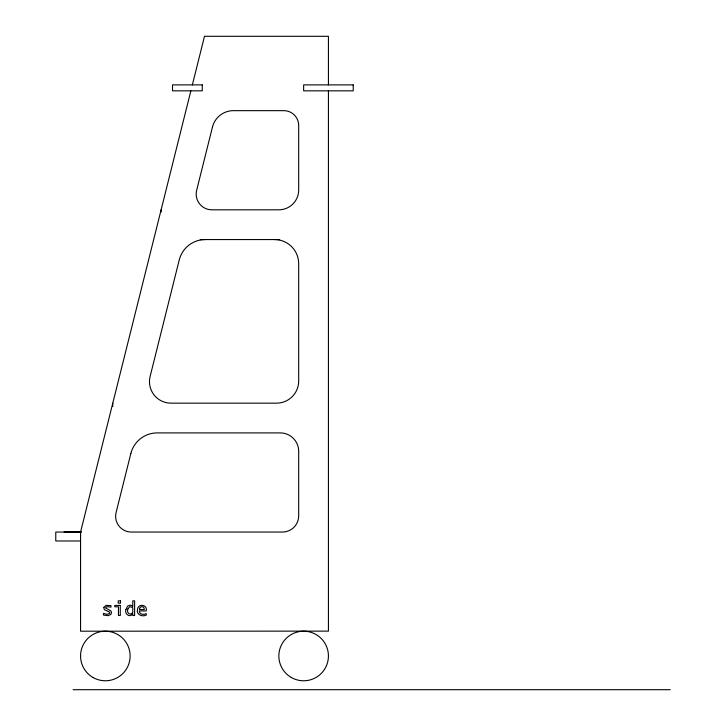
<?xml version="1.0" encoding="UTF-8"?>
<svg xmlns="http://www.w3.org/2000/svg" width="726" height="726" viewBox="0 0 726 726"><rect width="100%" height="100%" fill="white"/><g stroke="black" fill="none" stroke-linecap="round" stroke-linejoin="round"><path stroke-width="1.09" d="M190.865 90.832L80.559 532.049L80.559 631.203L328.433 631.13L328.433 90.832M192.354 84.888L204.496 36.3L328.433 36.3L328.433 84.888M200.258 239.562L279.655 239.562M64.069 531.976L81.321 531.976M81.221 532.049L55.766 532.049L55.766 540.979L80.559 540.979M73.054 689.7L670.234 689.7M161.118 209.814L161.118 212.046M112.775 403.175L112.775 406.515M205.304 239.562A26.844 26.844 0 0 0 179.258 259.89L150.119 376.449A21.49 21.49 0 0 0 170.973 403.157L276.524 403.157A22.161 22.161 0 0 0 298.685 380.996L298.685 263.71A24.149 24.149 0 0 0 274.537 239.562M125.879 609.595C124.237 613.96 130.208 618.407 132.785 613.597L132.785 615.494L134.619 615.494L134.619 600.847L132.785 600.847L132.785 606.573L132.196 605.974A3.312 3.312 0 0 0 130.036 605.203L127.604 606.065L125.879 609.595M137.459 609.45C136.152 614.559 142.214 617.209 146.253 615.094L146.253 613.642C143.766 615.049 139.21 614.559 139.328 610.929L146.189 610.929C148.004 604.495 137.958 603.143 137.459 609.45M127.921 608.905C126.052 612.662 130.517 616.474 132.785 612.227L132.785 607.943L132.15 607.344L129.718 606.637L127.921 608.905M103.809 607.426L104.308 609.658L109.29 611.964A1.035 1.035 0 0 1 109.535 613.388L107.149 614.35L103.482 613.434L103.482 615.085L108.129 615.666L110.869 614.414L111.532 612.599L110.978 611.002L105.497 607.907L106.786 606.664L110.987 607.117L110.987 605.638L106.023 605.384L103.809 607.426M139.646 608.306L139.383 609.559L144.238 609.559L144.102 608.107L142.958 606.745L140.98 606.764L139.646 608.306M130.852 453.496L116.096 512.52A15.718 15.718 0 0 0 131.352 532.049L282.478 532.049A16.208 16.208 0 0 0 298.685 515.841L298.685 451.327A18.422 18.422 0 0 0 280.263 432.905L157.233 432.905A27.189 27.189 0 0 0 130.852 453.496M212.482 126.986L196.655 190.312A15.691 15.691 0 0 0 211.874 209.814L278.866 209.814A19.82 19.82 0 0 0 298.685 189.994L298.685 125.453A14.792 14.792 0 0 0 283.893 110.661L233.391 110.661A21.553 21.553 0 0 0 212.482 126.986M202.264 84.888L172.516 84.888L172.516 90.832L202.264 90.832L202.264 84.888M353.217 84.888L303.649 84.888L303.649 90.832L353.217 90.832L353.217 84.888M120.516 600.847L118.22 600.847L118.22 603.143L120.516 603.143L120.516 600.847M120.28 605.42L114.79 605.42L114.79 606.791L118.456 606.791L118.456 615.494L120.28 615.494L120.28 605.42M291.253 677.458A24.784 24.784 0 0 0 328.433 655.986A24.784 24.784 0 0 0 291.253 634.524A24.784 24.784 0 0 0 291.253 677.458M92.955 677.458A24.784 24.784 0 0 0 130.136 655.986A24.784 24.784 0 0 0 92.955 634.524A24.784 24.784 0 0 0 92.955 677.458"/></g></svg>
